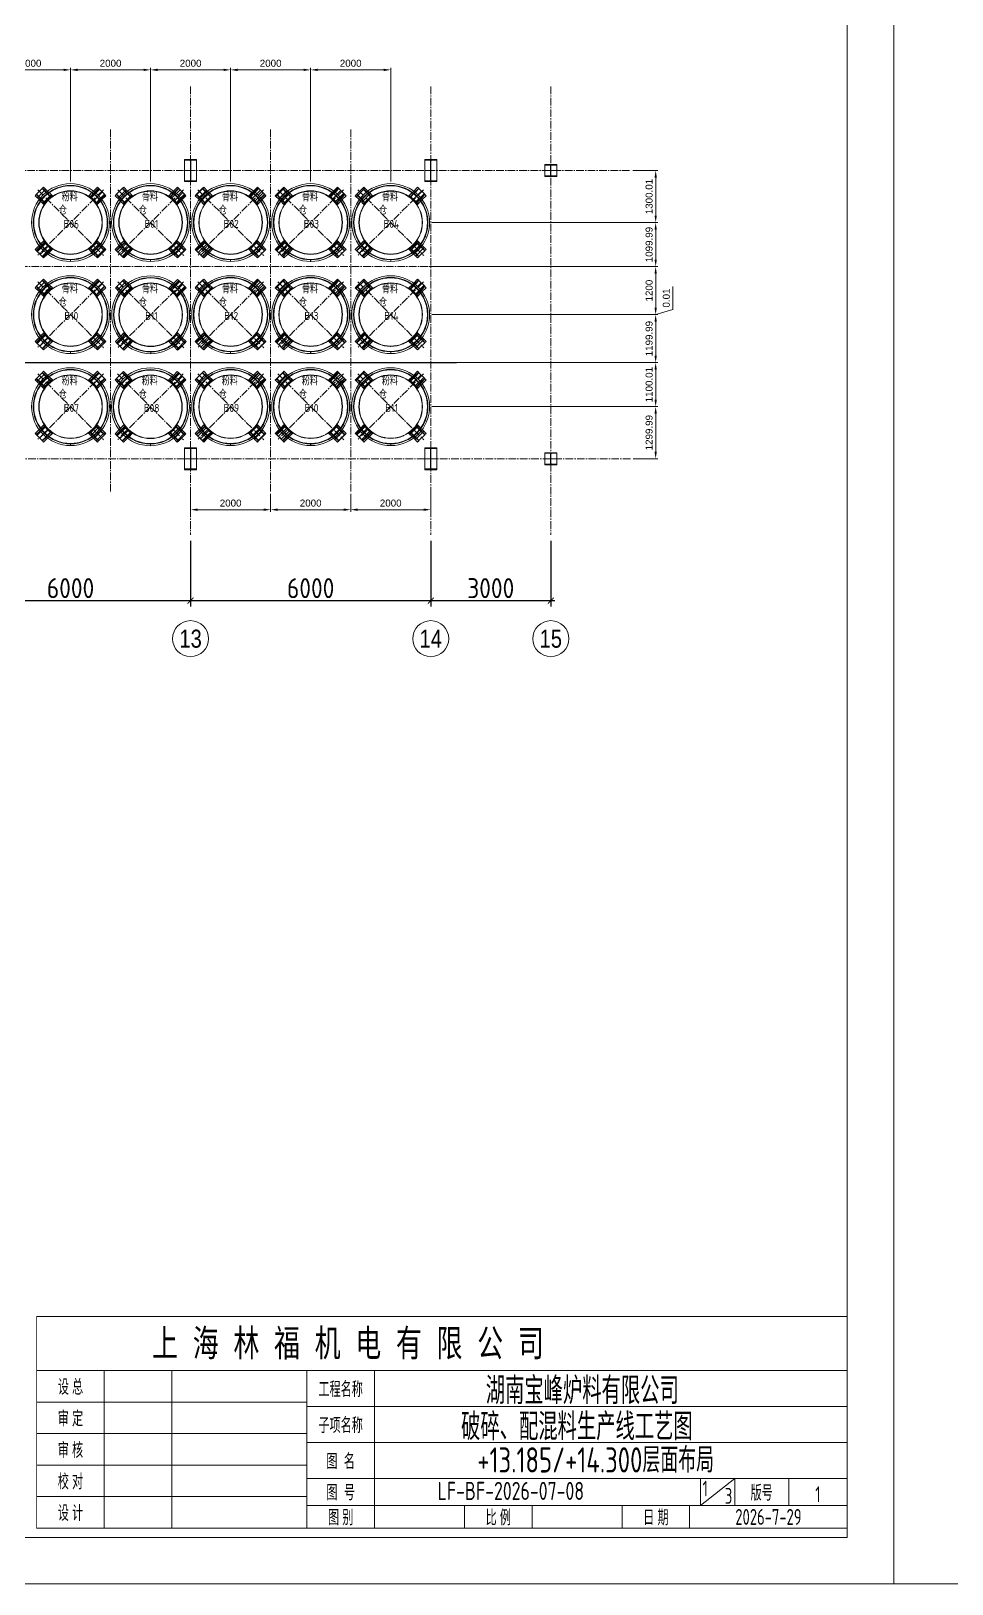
# Model space of a CAD drawing. Header units: millimetres. Extents: x 163705 to 1616509, y 81827 to 302547.
# Drawn here: x 1203812 to 1226823, y 114945 to 153745 of the extents above; entities that cross this region are included whole.
import ezdxf
from ezdxf.enums import TextEntityAlignment as Align

# ---------------------------------------------------------------- set-up
doc = ezdxf.new("R2010")
doc.units = ezdxf.units.MM
doc.header["$LTSCALE"] = 10
doc.linetypes.add('CENTER2', pattern=[28.575, 19.05, -3.175, 3.175, -3.175])
for name, color, linetype, lineweight in [('1-中心线', 1, 'CENTER2', 0), ('1-图框层', 7, 'Continuous', 0), ('1-护栏', 4, 'Continuous', 18), ('1-文本', 4, 'Continuous', 0), ('1-标注', 3, 'Continuous', 0), ('1-设备轮廓', 2, 'Continuous', 18), ('1-钢构', 6, 'Continuous', 0)]:
    doc.layers.add(name, color=color, linetype=linetype, lineweight=lineweight)
doc.styles.add('ARIAL', font='arial.ttf', dxfattribs={"width": 0.7})
doc.styles.add('CGY_HZ', font='tssdeng.shx', dxfattribs={"width": 0.75, "bigfont": 'tssdchn.shx'})
doc.styles.add('GY', font='arial.ttf', dxfattribs={"width": 0.6})
doc.styles.add('gy2', font='tssdeng.shx', dxfattribs={"width": 0.7, "bigfont": 'tssdchn.shx'})
doc.styles.add('HZ', font='gbenor.shx', dxfattribs={"bigfont": 'gbcbig.shx'})
doc.styles.get("Standard").update_dxf_attribs({"font": 'arial.ttf'})
doc.styles.add('基础标注', font='arial.ttf', dxfattribs={"width": 0.7})
doc.dimstyles.new('100$0', dxfattribs={"dimscale": 100, "dimtxt": 5, "dimasz": 1.5, "dimexe": 1.5, "dimexo": 0.5, "dimtad": 1, "dimdec": 0, "dimdsep": 46, "dimtxsty": 'HZ', "dimblk": 'ARCHTICK', "dimcen": 2.5, "dimdle": 1, "dimclrd": 256, "dimclre": 256, "dimadec": 0, "dimazin": 0, "dimtfac": 1, "dimtdec": 0, "dimtmove": 0, "dimatfit": 3, "dimfxl": 0, "dimarcsym": 0})
doc.dimstyles.new('AM_GB50$0', dxfattribs={"dimscale": 50, "dimtxt": 3.5, "dimasz": 3.5, "dimexe": 1, "dimexo": 1, "dimgap": 1.5, "dimtad": 1, "dimdsep": 46, "dimtxsty": 'Standard', "dimcen": 0, "dimclrd": 256, "dimclre": 256, "dimclrt": 2, "dimadec": 0, "dimazin": 2, "dimtp": 0.1, "dimtm": 0.1, "dimtfac": 0.71, "dimtdec": 3, "dimtmove": 0, "dimatfit": 3, "dimfxl": 0, "dimlwd": -1, "dimlwe": -1, "dimarcsym": 0})
pattern_1 = [(45, (-4571.32, -1132.4), (-67.3519, 67.3519), [])]

# ---------------------------------------------------------------- blocks, each defined once
blk = doc.blocks.new('标题栏')
at = {"layer": '1-图框层', "ltscale": 0.8}
for p, q in [((-11953, 2690), (0, 2690)), ((-11953, 1893), (0, 1893)), ((-3243, 498), (-2490, 1096)), ((-3243, 498), (-3243, 1096))]:
    blk.add_line(p, q, dxfattribs=at)
at = {"layer": '1-图框层'}
blk.add_line((-12950, 0), (-13448, 0), dxfattribs=at)
at = {"layer": '1-图框层', "ltscale": 0.8, "const_width": 20}
blk.add_lwpolyline([(0, 4682), (-17930, 4682), (-17930, 0), (0, 0)], close=True, dxfattribs=at)
at = {"layer": '1-图框层', "ltscale": 0.8}
for points in [[(0, 3486), (-17930, 3486)], [(-16436, 0), (-16436, 3486)], [(-14942, 3486), (-14942, 0)], [(-11953, 0), (-11953, 3486)], [(-10459, 0), (-10459, 3486)], [(-17930, 2789), (-11953, 2789)], [(-17930, 2092), (-11953, 2092)], [(-17930, 1395), (-11953, 1395)], [(-11953, 1096), (0, 1096)], [(-2490, 498), (-2490, 1096)], [(-1295, 1096), (-1295, 498)], [(-17930, 697), (-11953, 697)], [(-11953, 498), (0, 498)], [(-8467, 498), (-8467, 0)], [(-6973, 498), (-6973, 0)], [(-4981, 498), (-4981, 0)], [(-3486, 498), (-3486, 0)]]:
    blk.add_lwpolyline(points, dxfattribs=at)
at = {"layer": '1-文本', "style": '基础标注', "width": 0.7}
blk.add_text('上  海  林  福  机  电  有  限  公  司', height=600, dxfattribs=at).set_placement((-15376, 3796))
at = {"layer": '1-文本', "ltscale": 0.8}
for s, height, style, width, p in [('设 总', 300, 'GY', 0.6, (-17183, 3138)), ('工程名称', 300, 'GY', 0.6, (-11206, 3088)), ('审 定', 300, 'GY', 0.6, (-17183, 2440)), ('子项名称', 300, 'GY', 0.6, (-11206, 2291)), ('审 核', 300, 'GY', 0.6, (-17183, 1743)), ('图  名', 300, 'GY', 0.6, (-11206, 1494)), ('校 对', 300, 'GY', 0.6, (-17183, 1046)), ('图  号', 300, 'GY', 0.6, (-11206, 797)), ('3', 351, 'gy2', 0.7, (-2625, 716)), ('版号', 300, 'GY', 0.6, (-1893, 797)), ('1', 351, 'gy2', 0.7, (-647, 750)), ('设 计', 300, 'GY', 0.6, (-17183, 349)), ('图 别', 300, 'GY', 0.6, (-11206, 249)), ('比 例', 300, 'GY', 0.6, (-7720, 249)), ('日 期', 300, 'GY', 0.6, (-4234, 249)), ('2026-7-29', 351, 'gy2', 0.7, (-1743, 249))]:
    blk.add_text(s, height=height, dxfattribs=dict(at, style=style, width=width)).set_placement(p, align=Align.MIDDLE)
at = {"layer": '1-文本', "ltscale": 0.8, "style": 'CGY_HZ', "width": 0.75}
for s, height, p in [('           湖南宝峰炉料有限公司', 599.5, (-11000, 2743, 13)), ('         破碎、配混料生产线工艺图', 599.5, (-11000, 1946, 13)), ('LF-BF-2026-07-08', 400, (-9064, 624, 13))]:
    blk.add_text(s, height=height, dxfattribs=at).set_placement(p)
blk = doc.blocks.new('G$CEDFA10A2')
for p, q in [((0, 535), (0, 553)), ((0, 553), (150, 553)), ((131.5, 535), (0, 535)), ((0, 535), (0, 21)), ((144.5, 34), (144.5, 522)), ((300, 553), (150, 553)), ((155.5, 34), (155.5, 522)), ((168.5, 535), (300, 535)), ((300, 535), (300, 553)), ((300, 535), (300, 21)), ((0, 21), (131.5, 21)), ((0, 3), (0, 21)), ((150, 3), (0, 3)), ((150, 3), (300, 3)), ((300, 21), (168.5, 21)), ((300, 3), (300, 21))]:
    blk.add_line(p, q)
for centre, start, end in [((131.5, 522), 0, 90), ((168.5, 522), 90, 180), ((131.5, 34), 270, 0), ((168.5, 34), 180, 270)]:
    blk.add_arc(centre, 13, start, end)
at = {"layer": '1-中心线'}
for p, q in [((150, 0), (150, 556)), ((-3, 278), (303, 278))]:
    blk.add_line(p, q, dxfattribs=at)
blk.add_text('HC_SUPERPART', height=0.001).set_placement((150, 3))
blk = doc.blocks.new('G$C2B9B74B2')
for p, q in [((0, 153), (306, 153)), ((3, 288), (3, 303)), ((3, 303), (153, 303)), ((135, 288), (3, 288)), ((3, 288), (3, 18)), ((3, 3), (3, 18)), ((3, 18), (135, 18)), ((153, 3), (3, 3)), ((148, 31), (148, 275)), ((153, 0), (153, 306)), ((303, 303), (153, 303)), ((153, 3), (303, 3)), ((158, 31), (158, 275)), ((171, 288), (303, 288)), ((303, 18), (171, 18)), ((303, 288), (303, 303)), ((303, 288), (303, 18)), ((303, 3), (303, 18))]:
    blk.add_line(p, q)
for centre, start, end in [((135, 275), 0, 90), ((135, 31), 270, 0), ((171, 275), 90, 180), ((171, 31), 180, 270)]:
    blk.add_arc(centre, 13, start, end)
blk.add_text('HC_SUPERPART', height=0.001).set_placement((153, 3))
blk = doc.blocks.new('_ArchTick')
at = {"const_width": 0.15}
blk.add_lwpolyline([(-0.5, -0.5), (0.5, 0.5)], dxfattribs=at)
blk = doc.blocks.new('*D255')
at = {"layer": '1-标注', "lineweight": -2, "transparency": 16777216}
for p, q in [((1201799, 141009), (1201799, 139363)), ((1207799, 141009), (1207799, 139363)), ((1201699, 139513), (1207899, 139513))]:
    blk.add_line(p, q, dxfattribs=at)
at = {"layer": 'Defpoints', "transparency": 16777216}
for p in [(1201799, 141059), (1207799, 141059), (1207799, 139513)]:
    blk.add_point(p, dxfattribs=at)
at = {"layer": '1-标注', "lineweight": -2, "transparency": 16777216, "xscale": 150, "yscale": 150, "zscale": 150, "rotation": 180}
blk.add_blockref('_ArchTick', (1201799, 139513), dxfattribs=at)
at = {"layer": '1-标注', "lineweight": -2, "transparency": 16777216, "xscale": 150, "yscale": 150, "zscale": 150}
blk.add_blockref('_ArchTick', (1207799, 139513), dxfattribs=at)
at = {"layer": '1-标注', "transparency": 16777216, "insert": (1204799, 139825), "char_height": 500, "attachment_point": 5, "style": 'HZ'}
blk.add_mtext('6000', dxfattribs=at)
blk = doc.blocks.new('*D256')
at = {"layer": '1-标注', "lineweight": -2, "transparency": 16777216}
for p, q in [((1207799, 141009), (1207799, 139363)), ((1213799, 141009), (1213799, 139363)), ((1207699, 139513), (1213899, 139513))]:
    blk.add_line(p, q, dxfattribs=at)
at = {"layer": 'Defpoints', "transparency": 16777216}
for p in [(1207799, 141059), (1213799, 141059), (1213799, 139513)]:
    blk.add_point(p, dxfattribs=at)
at = {"layer": '1-标注', "lineweight": -2, "transparency": 16777216, "xscale": 150, "yscale": 150, "zscale": 150, "rotation": 180}
blk.add_blockref('_ArchTick', (1207799, 139513), dxfattribs=at)
at = {"layer": '1-标注', "lineweight": -2, "transparency": 16777216, "xscale": 150, "yscale": 150, "zscale": 150}
blk.add_blockref('_ArchTick', (1213799, 139513), dxfattribs=at)
at = {"layer": '1-标注', "transparency": 16777216, "insert": (1210799, 139825), "char_height": 500, "attachment_point": 5, "style": 'HZ'}
blk.add_mtext('6000', dxfattribs=at)
blk = doc.blocks.new('*D257')
at = {"layer": '1-标注', "lineweight": -2, "transparency": 16777216}
for p, q in [((1213799, 141009), (1213799, 139363)), ((1216799, 141009), (1216799, 139363)), ((1213699, 139513), (1216899, 139513))]:
    blk.add_line(p, q, dxfattribs=at)
at = {"layer": 'Defpoints', "transparency": 16777216}
for p in [(1213799, 141059), (1216799, 141059), (1216799, 139513)]:
    blk.add_point(p, dxfattribs=at)
at = {"layer": '1-标注', "lineweight": -2, "transparency": 16777216, "xscale": 150, "yscale": 150, "zscale": 150, "rotation": 180}
blk.add_blockref('_ArchTick', (1213799, 139513), dxfattribs=at)
at = {"layer": '1-标注', "lineweight": -2, "transparency": 16777216, "xscale": 150, "yscale": 150, "zscale": 150}
blk.add_blockref('_ArchTick', (1216799, 139513), dxfattribs=at)
at = {"layer": '1-标注', "transparency": 16777216, "insert": (1215299, 139825), "char_height": 500, "attachment_point": 5, "style": 'HZ'}
blk.add_mtext('3000', dxfattribs=at)
blk = doc.blocks.new('*D434')
at = {"layer": '1-标注', "transparency": 16777216}
for p, q in [((1218849, 150260), (1219470, 150260)), ((1219420, 150085), (1219420, 149135)), ((1213824, 148960), (1219470, 148960))]:
    blk.add_line(p, q, dxfattribs=at)
for points in [[(1219391, 150085), (1219449, 150085), (1219420, 150260)], [(1219391, 149135), (1219449, 149135), (1219420, 148960)]]:
    blk.add_solid(points, dxfattribs=at)
at = {"layer": 'Defpoints', "transparency": 16777216}
for p in [(1218799, 150260), (1213774, 148960), (1219420, 148960)]:
    blk.add_point(p, dxfattribs=at)
at = {"layer": '1-标注', "transparency": 16777216, "insert": (1219256, 149610), "char_height": 175, "attachment_point": 5, "rotation": 90}
blk.add_mtext('1300.01', dxfattribs=at)
blk = doc.blocks.new('*D435')
at = {"layer": '1-标注', "transparency": 16777216}
for p, q in [((1213824, 148960), (1219470, 148960)), ((1219420, 148785), (1219420, 148035)), ((1213749, 147860), (1219470, 147860))]:
    blk.add_line(p, q, dxfattribs=at)
for points in [[(1219391, 148785), (1219449, 148785), (1219420, 148960)], [(1219391, 148035), (1219449, 148035), (1219420, 147860)]]:
    blk.add_solid(points, dxfattribs=at)
at = {"layer": 'Defpoints', "transparency": 16777216}
for p in [(1213774, 148960), (1213699, 147860), (1219420, 147860)]:
    blk.add_point(p, dxfattribs=at)
at = {"layer": '1-标注', "transparency": 16777216, "insert": (1219256, 148410), "char_height": 175, "attachment_point": 5, "rotation": 90}
blk.add_mtext('1099.99', dxfattribs=at)
blk = doc.blocks.new('*D436')
at = {"layer": '1-标注', "transparency": 16777216}
for p, q in [((1213749, 147860), (1219470, 147860)), ((1219420, 147685), (1219420, 146835)), ((1213849, 146660), (1219470, 146660))]:
    blk.add_line(p, q, dxfattribs=at)
for points in [[(1219391, 147685), (1219449, 147685), (1219420, 147860)], [(1219391, 146835), (1219449, 146835), (1219420, 146660)]]:
    blk.add_solid(points, dxfattribs=at)
at = {"layer": 'Defpoints', "transparency": 16777216}
for p in [(1213699, 147860), (1213799, 146660), (1219420, 146660)]:
    blk.add_point(p, dxfattribs=at)
at = {"layer": '1-标注', "transparency": 16777216, "insert": (1219256, 147260), "char_height": 175, "attachment_point": 5, "rotation": 90}
blk.add_mtext('1200', dxfattribs=at)
blk = doc.blocks.new('*D437')
at = {"layer": '1-标注', "transparency": 16777216}
for p, q in [((1219851, 146789), (1219851, 147360)), ((1219420, 146835), (1219420, 147010)), ((1219420, 146660), (1219851, 146789)), ((1213824, 146660), (1219470, 146660)), ((1213849, 146660), (1219470, 146660)), ((1219420, 146660), (1219420, 146660)), ((1219420, 146660), (1219420, 146660)), ((1219420, 146485), (1219420, 146310))]:
    blk.add_line(p, q, dxfattribs=at)
for points in [[(1219391, 146835), (1219449, 146835), (1219420, 146660)], [(1219391, 146485), (1219449, 146485), (1219420, 146660)]]:
    blk.add_solid(points, dxfattribs=at)
at = {"layer": 'Defpoints', "transparency": 16777216}
for p in [(1213774, 146660), (1213799, 146660), (1219420, 146660)]:
    blk.add_point(p, dxfattribs=at)
at = {"layer": '1-标注', "transparency": 16777216, "insert": (1219686, 147074), "char_height": 175, "attachment_point": 5, "rotation": 90}
blk.add_mtext('0.01', dxfattribs=at)
blk = doc.blocks.new('*D438')
at = {"layer": '1-标注', "transparency": 16777216}
for p, q in [((1213824, 146660), (1219470, 146660)), ((1219420, 146485), (1219420, 145635)), ((1213749, 145460), (1219470, 145460))]:
    blk.add_line(p, q, dxfattribs=at)
for points in [[(1219391, 146485), (1219449, 146485), (1219420, 146660)], [(1219391, 145635), (1219449, 145635), (1219420, 145460)]]:
    blk.add_solid(points, dxfattribs=at)
at = {"layer": 'Defpoints', "transparency": 16777216}
for p in [(1213774, 146660), (1213699, 145460), (1219420, 145460)]:
    blk.add_point(p, dxfattribs=at)
at = {"layer": '1-标注', "transparency": 16777216, "insert": (1219256, 146060), "char_height": 175, "attachment_point": 5, "rotation": 90}
blk.add_mtext('1199.99', dxfattribs=at)
blk = doc.blocks.new('*D439')
at = {"layer": '1-标注', "transparency": 16777216}
for p, q in [((1213749, 145460), (1219470, 145460)), ((1219420, 145285), (1219420, 144535)), ((1213824, 144360), (1219470, 144360))]:
    blk.add_line(p, q, dxfattribs=at)
for points in [[(1219391, 145285), (1219449, 145285), (1219420, 145460)], [(1219391, 144535), (1219449, 144535), (1219420, 144360)]]:
    blk.add_solid(points, dxfattribs=at)
at = {"layer": 'Defpoints', "transparency": 16777216}
for p in [(1213699, 145460), (1213774, 144360), (1219420, 144360)]:
    blk.add_point(p, dxfattribs=at)
at = {"layer": '1-标注', "transparency": 16777216, "insert": (1219256, 144910), "char_height": 175, "attachment_point": 5, "rotation": 90}
blk.add_mtext('1100.01', dxfattribs=at)
blk = doc.blocks.new('*D440')
at = {"layer": '1-标注', "transparency": 16777216}
for p, q in [((1213824, 144360), (1219470, 144360)), ((1219420, 144185), (1219420, 143235)), ((1218859, 143060), (1219470, 143060))]:
    blk.add_line(p, q, dxfattribs=at)
for points in [[(1219391, 144185), (1219449, 144185), (1219420, 144360)], [(1219391, 143235), (1219449, 143235), (1219420, 143060)]]:
    blk.add_solid(points, dxfattribs=at)
at = {"layer": 'Defpoints', "transparency": 16777216}
for p in [(1213774, 144360), (1218809, 143060), (1219420, 143060)]:
    blk.add_point(p, dxfattribs=at)
at = {"layer": '1-标注', "transparency": 16777216, "insert": (1219256, 143710), "char_height": 175, "attachment_point": 5, "rotation": 90}
blk.add_mtext('1299.99', dxfattribs=at)
blk = doc.blocks.new('*D461')
at = {"layer": '1-标注', "transparency": 16777216}
for p, q in [((1202799, 149985), (1202799, 152825)), ((1202974, 152775), (1204624, 152775)), ((1204799, 149985), (1204799, 152825))]:
    blk.add_line(p, q, dxfattribs=at)
for points in [[(1202974, 152804), (1202974, 152746), (1202799, 152775)], [(1204624, 152804), (1204624, 152746), (1204799, 152775)]]:
    blk.add_solid(points, dxfattribs=at)
at = {"layer": 'Defpoints', "transparency": 16777216}
for p in [(1204799, 152775), (1202799, 149935), (1204799, 149935)]:
    blk.add_point(p, dxfattribs=at)
at = {"layer": '1-标注', "transparency": 16777216, "insert": (1203799, 152939), "char_height": 175, "attachment_point": 5}
blk.add_mtext('2000', dxfattribs=at)
blk = doc.blocks.new('*D462')
at = {"layer": '1-标注', "transparency": 16777216}
for p, q in [((1204799, 149985), (1204799, 152825)), ((1204974, 152775), (1206624, 152775)), ((1206799, 149985), (1206799, 152825))]:
    blk.add_line(p, q, dxfattribs=at)
for points in [[(1204974, 152804), (1204974, 152746), (1204799, 152775)], [(1206624, 152804), (1206624, 152746), (1206799, 152775)]]:
    blk.add_solid(points, dxfattribs=at)
at = {"layer": 'Defpoints', "transparency": 16777216}
for p in [(1206799, 152775), (1204799, 149935), (1206799, 149935)]:
    blk.add_point(p, dxfattribs=at)
at = {"layer": '1-标注', "transparency": 16777216, "insert": (1205799, 152939), "char_height": 175, "attachment_point": 5}
blk.add_mtext('2000', dxfattribs=at)
blk = doc.blocks.new('*D463')
at = {"layer": '1-标注', "transparency": 16777216}
for p, q in [((1206799, 149985), (1206799, 152825)), ((1206974, 152775), (1208624, 152775)), ((1208799, 149985), (1208799, 152825))]:
    blk.add_line(p, q, dxfattribs=at)
for points in [[(1206974, 152804), (1206974, 152746), (1206799, 152775)], [(1208624, 152804), (1208624, 152746), (1208799, 152775)]]:
    blk.add_solid(points, dxfattribs=at)
at = {"layer": 'Defpoints', "transparency": 16777216}
for p in [(1208799, 152775), (1206799, 149935), (1208799, 149935)]:
    blk.add_point(p, dxfattribs=at)
at = {"layer": '1-标注', "transparency": 16777216, "insert": (1207799, 152939), "char_height": 175, "attachment_point": 5}
blk.add_mtext('2000', dxfattribs=at)
blk = doc.blocks.new('*D464')
at = {"layer": '1-标注', "transparency": 16777216}
for p, q in [((1208799, 149985), (1208799, 152825)), ((1208974, 152775), (1210624, 152775)), ((1210799, 149985), (1210799, 152825))]:
    blk.add_line(p, q, dxfattribs=at)
for points in [[(1208974, 152804), (1208974, 152746), (1208799, 152775)], [(1210624, 152804), (1210624, 152746), (1210799, 152775)]]:
    blk.add_solid(points, dxfattribs=at)
at = {"layer": 'Defpoints', "transparency": 16777216}
for p in [(1210799, 152775), (1208799, 149935), (1210799, 149935)]:
    blk.add_point(p, dxfattribs=at)
at = {"layer": '1-标注', "transparency": 16777216, "insert": (1209799, 152939), "char_height": 175, "attachment_point": 5}
blk.add_mtext('2000', dxfattribs=at)
blk = doc.blocks.new('*D465')
at = {"layer": '1-标注', "transparency": 16777216}
for p, q in [((1210799, 149985), (1210799, 152825)), ((1210974, 152775), (1212624, 152775)), ((1212799, 149985), (1212799, 152825))]:
    blk.add_line(p, q, dxfattribs=at)
for points in [[(1210974, 152804), (1210974, 152746), (1210799, 152775)], [(1212624, 152804), (1212624, 152746), (1212799, 152775)]]:
    blk.add_solid(points, dxfattribs=at)
at = {"layer": 'Defpoints', "transparency": 16777216}
for p in [(1212799, 152775), (1210799, 149935), (1212799, 149935)]:
    blk.add_point(p, dxfattribs=at)
at = {"layer": '1-标注', "transparency": 16777216, "insert": (1211799, 152939), "char_height": 175, "attachment_point": 5}
blk.add_mtext('2000', dxfattribs=at)
blk = doc.blocks.new('*D558')
at = {"layer": '1-标注', "transparency": 16777216}
for p, q in [((1207799, 142183), (1207799, 141735)), ((1209799, 142183), (1209799, 141735)), ((1207974, 141785), (1209624, 141785))]:
    blk.add_line(p, q, dxfattribs=at)
for points in [[(1207974, 141815), (1207974, 141756), (1207799, 141785)], [(1209624, 141815), (1209624, 141756), (1209799, 141785)]]:
    blk.add_solid(points, dxfattribs=at)
at = {"layer": 'Defpoints', "transparency": 16777216}
for p in [(1207799, 142233), (1209799, 142233), (1209799, 141785)]:
    blk.add_point(p, dxfattribs=at)
at = {"layer": '1-标注', "transparency": 16777216, "insert": (1208799, 141950), "char_height": 175, "attachment_point": 5}
blk.add_mtext('2000', dxfattribs=at)
blk = doc.blocks.new('*D559')
at = {"layer": '1-标注', "transparency": 16777216}
for p, q in [((1209799, 142183), (1209799, 141735)), ((1211799, 142183), (1211799, 141735)), ((1209974, 141785), (1211624, 141785))]:
    blk.add_line(p, q, dxfattribs=at)
for points in [[(1209974, 141815), (1209974, 141756), (1209799, 141785)], [(1211624, 141815), (1211624, 141756), (1211799, 141785)]]:
    blk.add_solid(points, dxfattribs=at)
at = {"layer": 'Defpoints', "transparency": 16777216}
for p in [(1209799, 142233), (1211799, 142233), (1211799, 141785)]:
    blk.add_point(p, dxfattribs=at)
at = {"layer": '1-标注', "transparency": 16777216, "insert": (1210799, 141950), "char_height": 175, "attachment_point": 5}
blk.add_mtext('2000', dxfattribs=at)
blk = doc.blocks.new('*D560')
at = {"layer": '1-标注', "transparency": 16777216}
for p, q in [((1211799, 142183), (1211799, 141735)), ((1213799, 142183), (1213799, 141735)), ((1211974, 141785), (1213624, 141785))]:
    blk.add_line(p, q, dxfattribs=at)
for points in [[(1211974, 141815), (1211974, 141756), (1211799, 141785)], [(1213624, 141815), (1213624, 141756), (1213799, 141785)]]:
    blk.add_solid(points, dxfattribs=at)
at = {"layer": 'Defpoints', "transparency": 16777216}
for p in [(1211799, 142233), (1213799, 142233), (1213799, 141785)]:
    blk.add_point(p, dxfattribs=at)
at = {"layer": '1-标注', "transparency": 16777216, "insert": (1212799, 141950), "char_height": 175, "attachment_point": 5}
blk.add_mtext('2000', dxfattribs=at)
blk = doc.blocks.new('A$C2c6703ff')
at = {"lineweight": 18}
h = blk.add_hatch(dxfattribs=at)
h.set_pattern_fill('ANSI31', color=256, scale=30, style=0)
h.set_pattern_definition(pattern_1)
edge = h.paths.add_edge_path(flags=0)
edge.add_arc((973, 973), 925, 0, 360)
edge = h.paths.add_edge_path(flags=0)
edge.add_arc((973, 973), 919, 0, 360)
h = blk.add_hatch(dxfattribs=at)
h.set_pattern_fill('ANSI31', color=256, scale=30, style=0)
h.set_pattern_definition(pattern_1)
edge = h.paths.add_edge_path(flags=0)
edge.add_spline(control_points=[(512, 1646), (492, 1632), (472, 1617), (443, 1593), (433, 1585), (414, 1567), (405, 1559), (392, 1545), (387, 1541), (378, 1531), (374, 1527), (361, 1513), (353, 1503), (329, 1474), (314, 1454), (300, 1434)], knot_values=[0.006569, 0.006569, 0.006569, 0.006569, 0.25, 0.25, 0.375, 0.375, 0.5, 0.5, 0.5625, 0.5625, 0.625, 0.625, 0.75, 0.75, 0.993431, 0.993431, 0.993431, 0.993431], weights=[1, 1, 1, 1, 1, 1, 1, 1, 1, 1, 1, 1, 1, 1, 1, 1], degree=3, periodic=0)
edge.add_line((300, 1434), (89, 1645))
edge.add_line((89, 1645), (301, 1857))
edge.add_line((301, 1857), (512, 1646))
h = blk.add_hatch(dxfattribs=at)
h.set_pattern_fill('ANSI31', color=256, scale=30, style=0)
h.set_pattern_definition(pattern_1)
edge = h.paths.add_edge_path(flags=0)
edge.add_arc((973, 973), 794, 0, 360)
edge = h.paths.add_edge_path(flags=0)
edge.add_arc((973, 973), 787, 0, 360)
h = blk.add_hatch(dxfattribs=at)
h.set_pattern_fill('ANSI31', color=256, scale=30, style=0)
h.set_pattern_definition(pattern_1)
edge = h.paths.add_edge_path(flags=0)
edge.add_spline(control_points=[(1641, 1426), (1640, 1425), (1638, 1424), (1637, 1423), (1635, 1422), (1634, 1421), (1633, 1421), (1632, 1420), (1631, 1419), (1630, 1418)], knot_values=[0, 0, 0, 0, 0.006, 0.006, 0.006, 0.009806, 0.009806, 0.009806, 0.013612, 0.013612, 0.013612, 0.013612], weights=[1, 1, 1, 1, 1, 1, 1, 1, 1, 1], degree=3, periodic=0)
edge.add_spline(control_points=[(1630, 1418), (1606, 1455), (1578, 1489), (1548, 1521), (1528, 1541), (1508, 1561), (1486, 1579), (1465, 1597), (1442, 1614), (1418, 1630)], knot_values=[0, 0, 0, 0, 0.131805, 0.131805, 0.131805, 0.216034, 0.216034, 0.216034, 0.301239, 0.301239, 0.301239, 0.301239], weights=[1, 1, 1, 1, 1, 1, 1, 1, 1, 1], degree=3, periodic=0)
edge.add_spline(control_points=[(1418, 1630), (1419, 1632), (1421, 1634), (1422, 1635), (1423, 1636), (1423, 1637), (1424, 1638), (1425, 1639), (1426, 1640), (1426, 1641)], knot_values=[0, 0, 0, 0, 0.006, 0.006, 0.006, 0.009806, 0.009806, 0.009806, 0.013612, 0.013612, 0.013612, 0.013612], weights=[1, 1, 1, 1, 1, 1, 1, 1, 1, 1], degree=3, periodic=0)
edge.add_spline(control_points=[(1426, 1641), (1450, 1625), (1473, 1608), (1495, 1589), (1517, 1571), (1538, 1551), (1557, 1531), (1588, 1498), (1616, 1463), (1641, 1426)], knot_values=[0, 0, 0, 0, 0.086278, 0.086278, 0.086278, 0.171581, 0.171581, 0.171581, 0.305851, 0.305851, 0.305851, 0.305851], weights=[1, 1, 1, 1, 1, 1, 1, 1, 1, 1], degree=3, periodic=0)
h = blk.add_hatch(dxfattribs=at)
h.set_pattern_fill('ANSI31', color=256, scale=30, style=0)
h.set_pattern_definition(pattern_1)
edge = h.paths.add_edge_path(flags=0)
edge.add_spline(control_points=[(1646, 1434), (1632, 1454), (1617, 1474), (1593, 1503), (1585, 1513), (1567, 1532), (1559, 1541), (1545, 1554), (1541, 1559), (1531, 1568), (1527, 1572), (1513, 1585), (1503, 1593), (1474, 1617), (1454, 1632), (1434, 1646)], knot_values=[0.006569, 0.006569, 0.006569, 0.006569, 0.25, 0.25, 0.375, 0.375, 0.5, 0.5, 0.5625, 0.5625, 0.625, 0.625, 0.75, 0.75, 0.993431, 0.993431, 0.993431, 0.993431], weights=[1, 1, 1, 1, 1, 1, 1, 1, 1, 1, 1, 1, 1, 1, 1, 1], degree=3, periodic=0)
edge.add_line((1434, 1646), (1645, 1857))
edge.add_line((1645, 1857), (1857, 1645))
edge.add_line((1857, 1645), (1646, 1434))
h = blk.add_hatch(dxfattribs=at)
h.set_pattern_fill('ANSI31', color=256, scale=30, style=0)
h.set_pattern_definition(pattern_1)
edge = h.paths.add_edge_path(flags=0)
edge.add_spline(control_points=[(300, 512), (314, 492), (329, 472), (353, 443), (361, 433), (379, 414), (387, 405), (401, 392), (405, 387), (415, 378), (419, 374), (433, 361), (443, 353), (472, 329), (492, 314), (512, 300)], knot_values=[0.006569, 0.006569, 0.006569, 0.006569, 0.25, 0.25, 0.375, 0.375, 0.5, 0.5, 0.5625, 0.5625, 0.625, 0.625, 0.75, 0.75, 0.993431, 0.993431, 0.993431, 0.993431], weights=[1, 1, 1, 1, 1, 1, 1, 1, 1, 1, 1, 1, 1, 1, 1, 1], degree=3, periodic=0)
edge.add_line((512, 300), (301, 89))
edge.add_line((301, 89), (89, 301))
edge.add_line((89, 301), (300, 512))
h = blk.add_hatch(dxfattribs=at)
h.set_pattern_fill('ANSI31', color=256, scale=30, style=0)
h.set_pattern_definition(pattern_1)
edge = h.paths.add_edge_path(flags=0)
edge.add_spline(control_points=[(305, 520), (306, 521), (308, 522), (309, 523), (311, 524), (312, 525), (313, 525), (314, 526), (315, 527), (316, 528)], knot_values=[0, 0, 0, 0, 0.006, 0.006, 0.006, 0.009806, 0.009806, 0.009806, 0.013612, 0.013612, 0.013612, 0.013612], weights=[1, 1, 1, 1, 1, 1, 1, 1, 1, 1], degree=3, periodic=0)
edge.add_spline(control_points=[(316, 528), (340, 491), (368, 457), (398, 425), (418, 405), (438, 385), (460, 367), (481, 349), (504, 332), (528, 316)], knot_values=[0, 0, 0, 0, 0.131805, 0.131805, 0.131805, 0.216034, 0.216034, 0.216034, 0.301239, 0.301239, 0.301239, 0.301239], weights=[1, 1, 1, 1, 1, 1, 1, 1, 1, 1], degree=3, periodic=0)
edge.add_spline(control_points=[(528, 316), (527, 314), (525, 312), (524, 311), (523, 310), (523, 309), (522, 308), (521, 307), (520, 306), (520, 305)], knot_values=[0, 0, 0, 0, 0.006, 0.006, 0.006, 0.009806, 0.009806, 0.009806, 0.013612, 0.013612, 0.013612, 0.013612], weights=[1, 1, 1, 1, 1, 1, 1, 1, 1, 1], degree=3, periodic=0)
edge.add_spline(control_points=[(520, 305), (496, 321), (473, 338), (451, 357), (429, 375), (408, 395), (389, 415), (358, 448), (330, 483), (305, 520)], knot_values=[0, 0, 0, 0, 0.086278, 0.086278, 0.086278, 0.171581, 0.171581, 0.171581, 0.305851, 0.305851, 0.305851, 0.305851], weights=[1, 1, 1, 1, 1, 1, 1, 1, 1, 1], degree=3, periodic=0)
h = blk.add_hatch(dxfattribs=at)
h.set_pattern_fill('ANSI31', color=256, scale=30, style=0)
h.set_pattern_definition(pattern_1)
edge = h.paths.add_edge_path(flags=0)
edge.add_spline(control_points=[(1426, 305), (1425, 306), (1424, 308), (1423, 309), (1422, 311), (1421, 312), (1421, 313), (1420, 314), (1419, 315), (1418, 316)], knot_values=[0, 0, 0, 0, 0.006, 0.006, 0.006, 0.009806, 0.009806, 0.009806, 0.013612, 0.013612, 0.013612, 0.013612], weights=[1, 1, 1, 1, 1, 1, 1, 1, 1, 1], degree=3, periodic=0)
edge.add_spline(control_points=[(1418, 316), (1455, 340), (1489, 368), (1521, 398), (1541, 418), (1561, 438), (1579, 460), (1597, 481), (1614, 504), (1630, 528)], knot_values=[0, 0, 0, 0, 0.131805, 0.131805, 0.131805, 0.216034, 0.216034, 0.216034, 0.301239, 0.301239, 0.301239, 0.301239], weights=[1, 1, 1, 1, 1, 1, 1, 1, 1, 1], degree=3, periodic=0)
edge.add_spline(control_points=[(1630, 528), (1632, 527), (1634, 525), (1635, 524), (1636, 523), (1637, 523), (1638, 522), (1639, 521), (1640, 520), (1641, 520)], knot_values=[0, 0, 0, 0, 0.006, 0.006, 0.006, 0.009806, 0.009806, 0.009806, 0.013612, 0.013612, 0.013612, 0.013612], weights=[1, 1, 1, 1, 1, 1, 1, 1, 1, 1], degree=3, periodic=0)
edge.add_spline(control_points=[(1641, 520), (1625, 496), (1608, 473), (1589, 451), (1571, 429), (1551, 408), (1531, 389), (1498, 358), (1463, 330), (1426, 305)], knot_values=[0, 0, 0, 0, 0.086278, 0.086278, 0.086278, 0.171581, 0.171581, 0.171581, 0.305851, 0.305851, 0.305851, 0.305851], weights=[1, 1, 1, 1, 1, 1, 1, 1, 1, 1], degree=3, periodic=0)
h = blk.add_hatch(dxfattribs=at)
h.set_pattern_fill('ANSI31', color=256, scale=30, style=0)
h.set_pattern_definition(pattern_1)
edge = h.paths.add_edge_path(flags=0)
edge.add_spline(control_points=[(1434, 300), (1454, 314), (1474, 329), (1503, 353), (1513, 361), (1532, 379), (1541, 387), (1554, 401), (1559, 405), (1568, 415), (1572, 419), (1585, 433), (1593, 443), (1617, 472), (1632, 492), (1646, 512)], knot_values=[0.006569, 0.006569, 0.006569, 0.006569, 0.25, 0.25, 0.375, 0.375, 0.5, 0.5, 0.5625, 0.5625, 0.625, 0.625, 0.75, 0.75, 0.993431, 0.993431, 0.993431, 0.993431], weights=[1, 1, 1, 1, 1, 1, 1, 1, 1, 1, 1, 1, 1, 1, 1, 1], degree=3, periodic=0)
edge.add_line((1646, 512), (1857, 301))
edge.add_line((1857, 301), (1645, 89))
edge.add_line((1645, 89), (1434, 300))
for p, q in [((241, 1546), (210, 1577)), ((250, 1555), (218, 1587)), ((241, 1546), (250, 1555)), ((327, 1478), (250, 1555)), ((391, 1696), (359, 1728)), ((400, 1705), (369, 1736)), ((400, 1705), (391, 1696)), ((468, 1619), (391, 1696)), ((399, 1759), (437, 1721)), ((476, 1628), (400, 1705)), ((431, 1729), (437, 1721)), ((520, 1641), (431, 1729)), ((528, 1630), (437, 1721)), ((473, 1632), (464, 1623)), ((476, 1628), (468, 1619)), ((1509, 1721), (1418, 1630)), ((1515, 1729), (1426, 1641)), ((1470, 1628), (1546, 1705)), ((1470, 1628), (1478, 1619)), ((1473, 1632), (1482, 1623)), ((1478, 1619), (1555, 1696)), ((1547, 1759), (1509, 1721)), ((1515, 1729), (1509, 1721)), ((1546, 1705), (1577, 1736)), ((1546, 1705), (1555, 1696)), ((1555, 1696), (1587, 1728)), ((1619, 1478), (1696, 1555)), ((1696, 1555), (1728, 1587)), ((1705, 1546), (1696, 1555)), ((1705, 1546), (1736, 1577)), ((187, 1547), (225, 1509)), ((217, 1515), (305, 1426)), ((217, 1515), (225, 1509)), ((225, 1509), (316, 1418)), ((318, 1470), (241, 1546)), ((314, 1473), (323, 1482)), ((318, 1470), (327, 1478)), ((1628, 1470), (1619, 1478)), ((1632, 1473), (1623, 1482)), ((1628, 1470), (1705, 1546)), ((1630, 1418), (1721, 1509)), ((1641, 1426), (1729, 1515)), ((1759, 1547), (1721, 1509)), ((1729, 1515), (1721, 1509)), ((187, 399), (225, 437)), ((241, 400), (210, 369)), ((305, 520), (217, 431)), ((217, 431), (225, 437)), ((250, 391), (218, 359)), ((316, 528), (225, 437)), ((318, 476), (241, 400)), ((241, 400), (250, 391)), ((327, 468), (250, 391)), ((314, 473), (323, 464)), ((318, 476), (327, 468)), ((1628, 476), (1619, 468)), ((1619, 468), (1696, 391)), ((1632, 473), (1623, 464)), ((1628, 476), (1705, 400)), ((1721, 437), (1630, 528)), ((1725, 435), (1641, 520)), ((1705, 400), (1696, 391)), ((1696, 391), (1728, 359)), ((1705, 400), (1736, 369)), ((1729, 431), (1721, 437)), ((1759, 399), (1721, 437)), ((1729, 431), (1725, 435)), ((391, 250), (359, 218)), ((400, 241), (369, 210)), ((468, 327), (391, 250)), ((400, 241), (391, 250)), ((399, 187), (437, 225)), ((476, 318), (400, 241)), ((431, 217), (520, 305)), ((431, 217), (437, 225)), ((437, 225), (528, 316)), ((473, 314), (464, 323)), ((476, 318), (468, 327)), ((1418, 316), (1509, 225)), ((1426, 305), (1515, 217)), ((1470, 318), (1478, 327)), ((1470, 318), (1546, 241)), ((1473, 314), (1482, 323)), ((1478, 327), (1555, 250)), ((1515, 217), (1509, 225)), ((1547, 187), (1509, 225)), ((1546, 241), (1555, 250)), ((1546, 241), (1577, 210)), ((1555, 250), (1587, 218))]:
    blk.add_line(p, q, dxfattribs=at)
at = {"lineweight": 18, "flags": 128}
for points in [[(437, 1721), (410, 1701), (384, 1679), (359, 1657), (334, 1634), (310, 1610), (287, 1586), (266, 1561), (245, 1535), (225, 1509)], [(300, 1434), (316, 1457), (333, 1479), (351, 1501), (370, 1522), (389, 1543), (409, 1562), (434, 1585), (459, 1606), (485, 1627), (512, 1646)], [(520, 1641), (492, 1622), (466, 1602), (449, 1587), (432, 1572), (415, 1557), (400, 1542), (385, 1527), (371, 1511), (357, 1495), (343, 1478), (330, 1461), (317, 1444), (305, 1426)], [(528, 1630), (501, 1611), (475, 1591), (450, 1570), (425, 1548), (410, 1533), (395, 1518), (381, 1502), (367, 1486), (354, 1470), (341, 1453), (328, 1436), (316, 1418)], [(520, 1641), (523, 1637), (525, 1633), (528, 1630)], [(1418, 1630), (1422, 1635), (1424, 1638), (1426, 1641)], [(1630, 1418), (1611, 1445), (1591, 1471), (1570, 1496), (1548, 1521), (1533, 1536), (1518, 1551), (1502, 1565), (1486, 1579), (1470, 1592), (1453, 1605), (1436, 1618), (1418, 1630)], [(1641, 1426), (1622, 1454), (1602, 1480), (1587, 1497), (1572, 1514), (1557, 1531), (1542, 1546), (1527, 1561), (1511, 1575), (1495, 1589), (1478, 1603), (1461, 1616), (1444, 1629), (1426, 1641)], [(1434, 1646), (1457, 1630), (1479, 1613), (1501, 1595), (1522, 1576), (1543, 1557), (1562, 1537), (1585, 1512), (1606, 1487), (1627, 1461), (1646, 1434)], [(1721, 1509), (1701, 1536), (1679, 1562), (1657, 1587), (1634, 1612), (1610, 1636), (1586, 1659), (1561, 1680), (1535, 1701), (1509, 1721)], [(316, 1418), (311, 1422), (308, 1424), (305, 1426)], [(1641, 1426), (1637, 1423), (1633, 1421), (1630, 1418)], [(225, 437), (245, 410), (267, 384), (289, 359), (312, 334), (336, 310), (360, 287), (385, 266), (411, 245), (437, 225)], [(512, 300), (489, 316), (467, 333), (445, 351), (424, 370), (403, 389), (384, 409), (361, 434), (340, 459), (319, 485), (300, 512)], [(305, 520), (309, 523), (313, 525), (316, 528)], [(305, 520), (324, 492), (344, 466), (359, 449), (374, 432), (389, 415), (404, 400), (419, 385), (435, 371), (451, 357), (468, 343), (485, 330), (502, 317), (520, 305)], [(316, 528), (335, 501), (355, 475), (376, 450), (398, 425), (413, 410), (428, 395), (444, 381), (460, 367), (476, 354), (493, 341), (510, 328), (528, 316)], [(1418, 316), (1445, 335), (1471, 355), (1496, 376), (1521, 398), (1536, 413), (1551, 428), (1565, 444), (1579, 460), (1592, 476), (1605, 493), (1618, 510), (1630, 528)], [(1426, 305), (1454, 324), (1480, 344), (1497, 359), (1514, 374), (1531, 389), (1546, 404), (1561, 419), (1575, 435), (1589, 451), (1603, 468), (1616, 485), (1629, 502), (1641, 520)], [(1646, 512), (1630, 489), (1613, 467), (1595, 445), (1576, 424), (1557, 403), (1537, 384), (1512, 361), (1487, 340), (1461, 319), (1434, 300)], [(1509, 225), (1536, 245), (1562, 267), (1587, 289), (1612, 312), (1636, 336), (1659, 360), (1680, 385), (1701, 411), (1721, 437)], [(1630, 528), (1635, 524), (1638, 522), (1641, 520)], [(528, 316), (524, 311), (522, 308), (520, 305)], [(1426, 305), (1423, 309), (1421, 313), (1418, 316)]]:
    blk.add_lwpolyline(points, dxfattribs=at)
at = {"lineweight": 18}
blk.add_circle((973, 973), 794, dxfattribs=at)
blk.add_arc((973, 973), 930, 270.0619, 270, dxfattribs=at)
at = {"layer": '1-中心线'}
for p, q in [((153, 1793), (1800, 146)), ((1793, 1793), (159, 159))]:
    blk.add_line(p, q, dxfattribs=at)
at = {"layer": '1-设备轮廓'}
for p, q in [((116, 1672), (89, 1645)), ((89, 1645), (187, 1547)), ((116, 1672), (124, 1680)), ((206, 1581), (116, 1672)), ((266, 1822), (124, 1680)), ((215, 1590), (124, 1680)), ((206, 1581), (215, 1590)), ((210, 1577), (206, 1581)), ((218, 1587), (215, 1590)), ((274, 1830), (266, 1822)), ((356, 1731), (266, 1822)), ((301, 1857), (274, 1830)), ((365, 1740), (274, 1830)), ((301, 1857), (399, 1759)), ((365, 1740), (356, 1731)), ((359, 1728), (356, 1731)), ((369, 1736), (365, 1740)), ((1645, 1857), (1547, 1759)), ((1577, 1736), (1581, 1740)), ((1581, 1740), (1672, 1830)), ((1581, 1740), (1590, 1731)), ((1587, 1728), (1590, 1731)), ((1590, 1731), (1680, 1822)), ((1672, 1830), (1645, 1857)), ((1672, 1830), (1680, 1822)), ((1822, 1680), (1680, 1822)), ((1728, 1587), (1731, 1590)), ((1731, 1590), (1822, 1680)), ((1740, 1581), (1731, 1590)), ((1736, 1577), (1740, 1581)), ((1740, 1581), (1830, 1672)), ((1857, 1645), (1759, 1547)), ((1830, 1672), (1822, 1680)), ((1857, 1645), (1830, 1672)), ((89, 301), (187, 399)), ((1725, 435), (1725, 435)), ((1857, 301), (1759, 399)), ((89, 301), (116, 274)), ((206, 365), (116, 274)), ((116, 274), (124, 266)), ((215, 356), (124, 266)), ((124, 266), (266, 124)), ((210, 369), (206, 365)), ((206, 365), (215, 356)), ((218, 359), (215, 356)), ((356, 215), (266, 124)), ((274, 116), (266, 124)), ((365, 206), (274, 116)), ((274, 116), (301, 89)), ((301, 89), (399, 187)), ((359, 218), (356, 215)), ((365, 206), (356, 215)), ((369, 210), (365, 206)), ((973, 0), (973, 48)), ((974, 0), (974, 48)), ((1645, 89), (1547, 187)), ((1577, 210), (1581, 206)), ((1581, 206), (1590, 215)), ((1581, 206), (1672, 116)), ((1587, 218), (1590, 215)), ((1590, 215), (1680, 124)), ((1645, 89), (1672, 116)), ((1672, 116), (1680, 124)), ((1680, 124), (1822, 266)), ((1728, 359), (1731, 356)), ((1740, 365), (1731, 356)), ((1731, 356), (1822, 266)), ((1736, 369), (1740, 365)), ((1740, 365), (1830, 274)), ((1830, 274), (1822, 266)), ((1830, 274), (1857, 301))]:
    blk.add_line(p, q, dxfattribs=at)
for radius in [925, 919, 787]:
    blk.add_circle((973, 973), radius, dxfattribs=at)
blk.add_arc((973, 973), 973, 270.0619, 270, dxfattribs=at)

msp = doc.modelspace()

# ---------------------------------------------------------------- linework, layer by layer
msp.add_line((1172675.658, 145459.632), (1214440.408, 145459.632))
at = {"layer": '1-中心线'}
for p, q in [((1207798.851, 152359.738), (1207798.851, 141159.499)), ((1213798.851, 152359.738), (1213798.851, 141159.499)), ((1216798.851, 152359.738), (1216798.851, 141159.499)), ((1205798.851, 151286.653), (1205798.851, 142232.61)), ((1209798.851, 151286.653), (1209798.851, 142232.61)), ((1211798.851, 151286.653), (1211798.851, 142232.61)), ((1153998.851, 150259.632), (1218799.125, 150259.632)), ((1172675.658, 147859.632), (1214440.408, 147859.632)), ((1155161.314, 143059.632), (1218809.125, 143059.632))]:
    msp.add_line(p, q, dxfattribs=at)
at = {"layer": '1-图框层'}
for points in [[(1225369.558, 184010.246), (1127584.688, 184010.246), (1127584.688, 114944.595), (1225369.558, 114944.595)], [(1323154.428, 184010.246), (1225369.558, 184010.246), (1225369.558, 114944.595), (1323154.428, 114944.595)]]:
    msp.add_lwpolyline(points, close=True, dxfattribs=at)
msp.add_lwpolyline([(1130491.492, 182847.525), (1130491.492, 116107.316), (1224206.837, 116107.316), (1224206.837, 182847.525), (1130491.492, 182847.525)], dxfattribs=at)
at = {"layer": '1-护栏'}
for centre in [(1207798.851, 138562.793), (1213798.851, 138562.793), (1216798.851, 138562.793)]:
    msp.add_circle(centre, 450, dxfattribs=at)

# ---------------------------------------------------------------- block references
for p in [(1203825.862, 147986.62), (1205825.851, 147986.62), (1207825.851, 147986.62), (1209825.862, 147986.62), (1211825.862, 147986.62), (1203825.862, 145686.632), (1205829.407, 145683.075), (1207825.862, 145686.62), (1209825.851, 145686.62), (1211825.851, 145686.62), (1203825.851, 143386.62), (1205822.306, 143383.075), (1207825.851, 143386.62), (1209825.851, 143386.62), (1211825.851, 143386.62)]:
    msp.add_blockref('A$C2c6703ff', p)
at = {"layer": '1-设备轮廓', "xscale": 1.129587331129726, "yscale": 1.129587331129726, "zscale": 1.129587331129726}
msp.add_blockref('标题栏', (1224206.837, 116338.118), dxfattribs=at)
at = {"layer": '1-钢构'}
for name, p in [('G$CEDFA10A2', (1207648.851, 149981.632)), ('G$CEDFA10A2', (1213648.851, 149981.632)), ('G$C2B9B74B2', (1216645.851, 150106.632)), ('G$CEDFA10A2', (1207648.851, 142781.632)), ('G$CEDFA10A2', (1213648.851, 142781.632)), ('G$C2B9B74B2', (1216645.851, 142906.632))]:
    msp.add_blockref(name, p, dxfattribs=at)

# ---------------------------------------------------------------- texts
at = {"layer": '1-护栏', "style": 'ARIAL', "width": 0.8}
for s, p in [('13', (1207798.851, 138562.793)), ('14', (1213798.851, 138562.793)), ('15', (1216798.851, 138562.793))]:
    msp.add_text(s, height=450, dxfattribs=at).set_placement(p, align=Align.MIDDLE_CENTER)
at = {"layer": '1-文本', "ltscale": 0.8, "style": 'CGY_HZ', "width": 0.75}
for s, height, p in [('+13.185/+14.300层面布局', 628.06984, (1214962.14, 117728.997, -11.679)), ('1', 387.697, (1220589.77, 117133.924, -30.897))]:
    msp.add_text(s, height=height, dxfattribs=at).set_placement(p)
at = {"layer": '1-标注', "char_height": 200, "width": 563.41211, "attachment_point": 1, "style": 'HZ'}
for s, insert in [('\\pi72.14723;粉料仓\\P\\pi119.23886;B06', (1204505.532, 149694.021)), ('\\pi76.559;骨料仓\\P\\pi140.03939;B01', (1206505.544, 149694.01)), ('\\pi76.559;骨料仓\\P\\pi118.3678;B02', (1208505.544, 149694.01)), ('\\pi76.559;骨料仓\\P\\pi119.92094;B03', (1210505.532, 149694.01)), ('\\pi76.559;骨料仓\\P\\pi115.03939;B04', (1212505.532, 149694.01)), ('\\pi76.559;骨料仓\\P\\pi139.97377;B10', (1204505.555, 147394.01)), ('\\pi76.559;骨料仓\\P\\pi156.70606;B11', (1206505.555, 147394.01)), ('\\pi76.559;骨料仓\\P\\pi135.03447;B12', (1208505.555, 147394.01)), ('\\pi76.559;骨料仓\\P\\pi136.58761;B13', (1210505.544, 147394.01)), ('\\pi76.559;骨料仓\\P\\pi131.70606;B14', (1212505.544, 147394.01)), ('\\pi72.14723;粉料仓\\P\\pi123.37272;B07', (1204505.532, 145094.01)), ('\\pi72.14723;粉料仓\\P\\pi123.37272;B08', (1206505.544, 145094.01)), ('\\pi72.14723;粉料仓\\P\\pi117.4066;B09', (1208505.521, 145094.01)), ('\\pi72.14723;粉料仓\\P\\pi139.97377;B10', (1210505.532, 145094.01)), ('\\pi72.14723;粉料仓\\P\\pi156.70606;B11', (1212505.532, 145094.01))]:
    msp.add_mtext(s, dxfattribs=dict(at, insert=insert))

# ---------------------------------------------------------------- dimensions: what is measured, and where the dimension line sits
at = {"layer": '1-标注'}
for base, p1, p2, dimstyle, override, picture, middle in [((1204798.851, 152774.771), (1202798.851, 149934.62), (1204798.851, 149934.62), 'AM_GB50$0', {"dimtmove": 1}, '*D461', (1203798.851, 152939.121)), ((1206798.851, 152774.771), (1204798.851, 149934.62), (1206798.851, 149934.62), 'AM_GB50$0', {"dimtmove": 1}, '*D462', (1205798.851, 152939.121)), ((1208798.851, 152774.771), (1206798.851, 149934.62), (1208798.851, 149934.62), 'AM_GB50$0', {"dimtmove": 1}, '*D463', (1207798.851, 152939.121)), ((1210798.851, 152774.771), (1208798.851, 149934.62), (1210798.851, 149934.62), 'AM_GB50$0', {"dimtmove": 1}, '*D464', (1209798.851, 152939.121)), ((1212798.851, 152774.771), (1210798.851, 149934.62), (1212798.851, 149934.62), 'AM_GB50$0', {"dimtmove": 1}, '*D465', (1211798.851, 152939.121)), ((1209798.851, 141785.429), (1207798.851, 142232.61), (1209798.851, 142232.61), 'AM_GB50$0', {"dimtmove": 1}, '*D558', (1208798.851, 141949.779)), ((1211798.851, 141785.429), (1209798.851, 142232.61), (1211798.851, 142232.61), 'AM_GB50$0', {"dimtmove": 1}, '*D559', (1210798.851, 141949.779)), ((1213798.851, 141785.429), (1211798.851, 142232.61), (1213798.851, 142232.61), 'AM_GB50$0', {"dimtmove": 1}, '*D560', (1212798.851, 141949.779)), ((1207798.851, 139512.793), (1201798.851, 141059.499), (1207798.851, 141059.499), '100$0', {"dimtol": 0, "dimlim": 0, "dimtdec": 8, "dimtix": 1}, '*D255', (1204798.851, 139825.293)), ((1213798.851, 139512.793), (1207798.851, 141059.499), (1213798.851, 141059.499), '100$0', {"dimtol": 0, "dimlim": 0, "dimtdec": 8, "dimtix": 1}, '*D256', (1210798.851, 139825.293)), ((1216798.851, 139512.793), (1213798.851, 141059.499), (1216798.851, 141059.499), '100$0', {"dimtol": 0, "dimlim": 0, "dimtdec": 8, "dimtix": 1}, '*D257', (1215298.851, 139825.293))]:
    dim = msp.add_linear_dim(base=base, p1=p1, p2=p2, dimstyle=dimstyle, override=override, dxfattribs=at)
    dim.commit()
    dim.dimension.update_dxf_attribs({"geometry": picture, "text_midpoint": middle})
for base, p1, p2, picture, middle in [((1219420.16, 148959.62), (1218799.125, 150259.632), (1213773.851, 148959.62), '*D434', (1219255.75, 149609.626)), ((1219420.16, 147859.632), (1213773.851, 148959.62), (1213698.851, 147859.632), '*D435', (1219255.809, 148409.626)), ((1219420.16, 146659.632), (1213698.851, 147859.632), (1213798.851, 146659.632), '*D436', (1219255.809, 147259.632)), ((1219420.16, 146659.62), (1213798.851, 146659.632), (1213773.851, 146659.62), '*D437', (1219686.36, 146863.791)), ((1219420.16, 145459.632), (1213773.851, 146659.62), (1213698.851, 145459.632), '*D438', (1219255.809, 146059.626)), ((1219420.16, 144359.62), (1213698.851, 145459.632), (1213773.851, 144359.62), '*D439', (1219255.809, 144909.626)), ((1219420.16, 143059.632), (1213773.851, 144359.62), (1218809.125, 143059.632), '*D440', (1219255.809, 143709.626))]:
    dim = msp.add_linear_dim(base=base, p1=p1, p2=p2, angle=90, dimstyle='AM_GB50$0', override={"dimtmove": 1}, dxfattribs=at)
    dim.commit()
    dim.dimension.update_dxf_attribs({"geometry": picture, "text_midpoint": middle})

doc.saveas('drawing.dxf')
